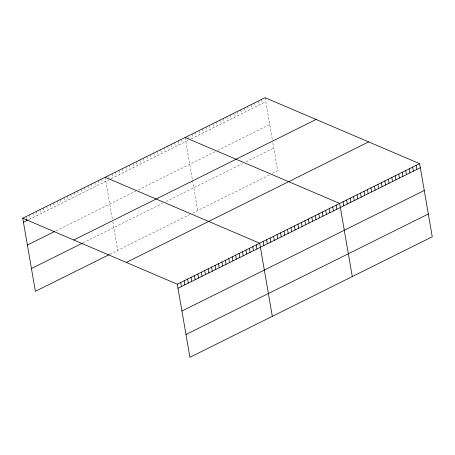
<?xml version="1.0" encoding="UTF-8"?>
<svg xmlns="http://www.w3.org/2000/svg" width="455" height="455" viewBox="0 0 455 455"><rect width="100%" height="100%" fill="white"/><g stroke="black" fill="none" stroke-linecap="round" stroke-linejoin="round"><path stroke-width="0.34" stroke-dasharray="2.27 1.71" d="M29.171 219.418L109.314 179.554M111.054 178.69L189.28 139.776M191.02 138.911L265.771 101.732M55.993 230.827L135.852 191.106M138.172 189.951L215.818 151.333M217.558 150.469L269.707 124.528M82.935 242.93L162.509 203.351M165.984 201.622L242.475 163.573M245.95 161.844L273.768 148.012M109.757 254.339L190.201 214.328M192.522 213.173L270.168 174.549M272.488 173.4L277.704 170.801L272.528 140.834M265.072 97.688L272.414 140.18M261.597 99.418L262.296 103.461M258.121 101.147L258.821 105.19M254.646 102.875L255.34 106.919M251.166 104.61L251.865 108.648M247.691 106.339L248.39 110.377M244.216 108.068L244.909 112.106M240.735 109.797L241.434 113.835M237.26 111.526L237.959 115.564M233.785 113.255L234.479 117.293M230.304 114.984L231.004 119.028M226.829 116.713L227.528 120.757M223.354 118.442L224.048 122.486M219.873 120.171L220.573 124.215M216.398 121.9L217.098 125.944M212.923 123.629L213.623 127.673M209.448 125.358L210.142 129.402M205.967 127.087L206.667 131.131M202.492 128.816L203.192 132.86M199.017 130.551L199.711 134.589M195.536 132.28L196.236 136.318M192.061 134.009L192.761 138.047M188.819 137.086L189.047 138.428M185.105 137.467L192.448 179.958M192.562 180.612L197.737 210.58M181.63 139.196L182.33 143.234M178.155 140.925L178.849 144.969M174.674 142.654L175.374 146.698M171.199 144.383L171.899 148.427M167.724 146.112L168.424 150.156M164.244 147.841L164.943 151.885M160.769 149.57L161.468 153.614M157.293 151.299L157.993 155.343M153.818 153.028L154.512 157.072M150.338 154.757L151.037 158.801M146.863 156.492L147.562 160.53M143.388 158.221L144.081 162.259M139.907 159.95L140.606 163.988M136.432 161.679L137.131 165.717M132.957 163.408L133.651 167.446M129.476 165.137L130.175 169.175M126.001 166.866L126.7 170.909M122.526 168.595L123.22 172.638M119.045 170.324L119.745 174.367M115.57 172.053L116.27 176.096M112.095 173.782L112.794 177.825M108.734 176.187L108.967 177.535M105.139 177.24L112.482 219.731M112.817 221.687L117.771 250.352M101.71 178.951L102.403 182.99M98.274 180.658L98.974 184.696M94.839 182.364L95.539 186.408M91.409 184.07L92.109 188.114M87.974 185.776L88.674 189.82M84.545 187.488L85.239 191.527M81.109 189.195L81.809 193.233M77.674 190.901L78.374 194.945M74.245 192.607L74.944 196.651M70.809 194.319L71.509 198.357M67.38 196.025L68.074 200.063M63.945 197.732L64.644 201.775M60.515 199.438L61.209 203.482M57.08 201.144L57.779 205.188M53.644 202.856L54.344 206.894M50.215 204.562L50.909 208.606M46.78 206.269L47.479 210.312M43.35 207.975L44.044 212.019M39.915 209.687L40.614 213.725M36.48 211.393L37.179 215.431M33.05 213.099L33.75 217.143M29.615 214.805L30.314 218.849M26.299 217.189L26.532 218.536"/><path stroke-width="0.68" d="M22.75 218.224L265.072 97.688L419.624 163.663L432.25 236.776L189.928 357.311L177.296 284.199L22.75 218.224L35.376 291.337L109.189 254.624M23.45 222.262L28.028 219.987M27.385 245.057L54.85 231.396M73.75 239.995L316.077 119.46M31.441 268.541L82.361 243.215M126.297 262.427L368.618 141.892M177.296 284.199L419.624 163.663M177.996 288.237L420.318 167.707M181.932 311.032L424.259 190.497M185.987 334.516L428.314 213.987M185.105 137.467L339.652 203.442L352.284 276.555M105.139 177.24L259.686 243.215L272.317 316.327M416.143 165.393L416.843 169.436M412.668 167.121L413.367 171.165M409.193 168.85L409.887 172.894M405.712 170.579L406.412 174.623M402.237 172.308L402.937 176.352M398.762 174.043L399.456 178.081M395.281 175.772L395.981 179.81M391.806 177.501L392.506 181.539M388.331 179.23L389.025 183.268M384.85 180.959L385.55 184.997M381.375 182.688L382.075 186.726M377.9 184.417L378.6 188.461M374.425 186.146L375.119 190.19M370.944 187.875L371.644 191.919M367.469 189.604L368.169 193.648M363.994 191.333L364.688 195.377M360.514 193.062L361.213 197.106M357.038 194.791L357.738 198.835M353.563 196.52L354.257 200.564M350.083 198.249L350.782 202.293M346.608 199.984L347.307 204.022M343.133 201.713L343.826 205.751M336.177 205.171L336.876 209.209M332.702 206.9L333.401 210.938M329.221 208.629L329.921 212.667M325.746 210.358L326.445 214.402M322.271 212.087L322.97 216.131M318.796 213.816L319.49 217.86M315.315 215.545L316.015 219.589M311.84 217.274L312.539 221.318M308.365 219.003L309.059 223.047M304.884 220.732L305.584 224.776M301.409 222.461L302.109 226.505M297.934 224.19L298.628 228.234M294.453 225.925L295.153 229.963M290.978 227.654L291.678 231.692M287.503 229.383L288.197 233.421M284.022 231.112L284.722 235.15M280.547 232.841L281.247 236.879M277.072 234.57L277.772 238.608M273.597 236.299L274.291 240.337M270.116 238.028L270.816 242.071M266.641 239.757L267.341 243.8M263.166 241.486L263.86 245.529M256.256 244.921L256.95 248.965M252.821 246.633L253.52 250.671M249.386 248.339L250.085 252.377M245.956 250.045L246.655 254.089M242.521 251.751L243.22 255.795M239.091 253.463L239.785 257.502M235.656 255.17L236.355 259.208M232.226 256.876L232.92 260.92M228.791 258.582L229.491 262.626M225.356 260.288L226.055 264.332M221.926 262L222.62 266.038M218.491 263.707L219.191 267.745M215.061 265.413L215.755 269.457M211.626 267.119L212.326 271.163M208.191 268.831L208.89 272.869M204.761 270.537L205.461 274.575M201.326 272.244L202.026 276.287M197.897 273.95L198.59 277.994M194.461 275.656L195.161 279.7M191.026 277.368L191.726 281.406M187.596 279.074L188.296 283.118M184.161 280.781L184.861 284.824M180.732 282.487L181.426 286.531M26.646 219.208L26.879 220.556"/></g></svg>
